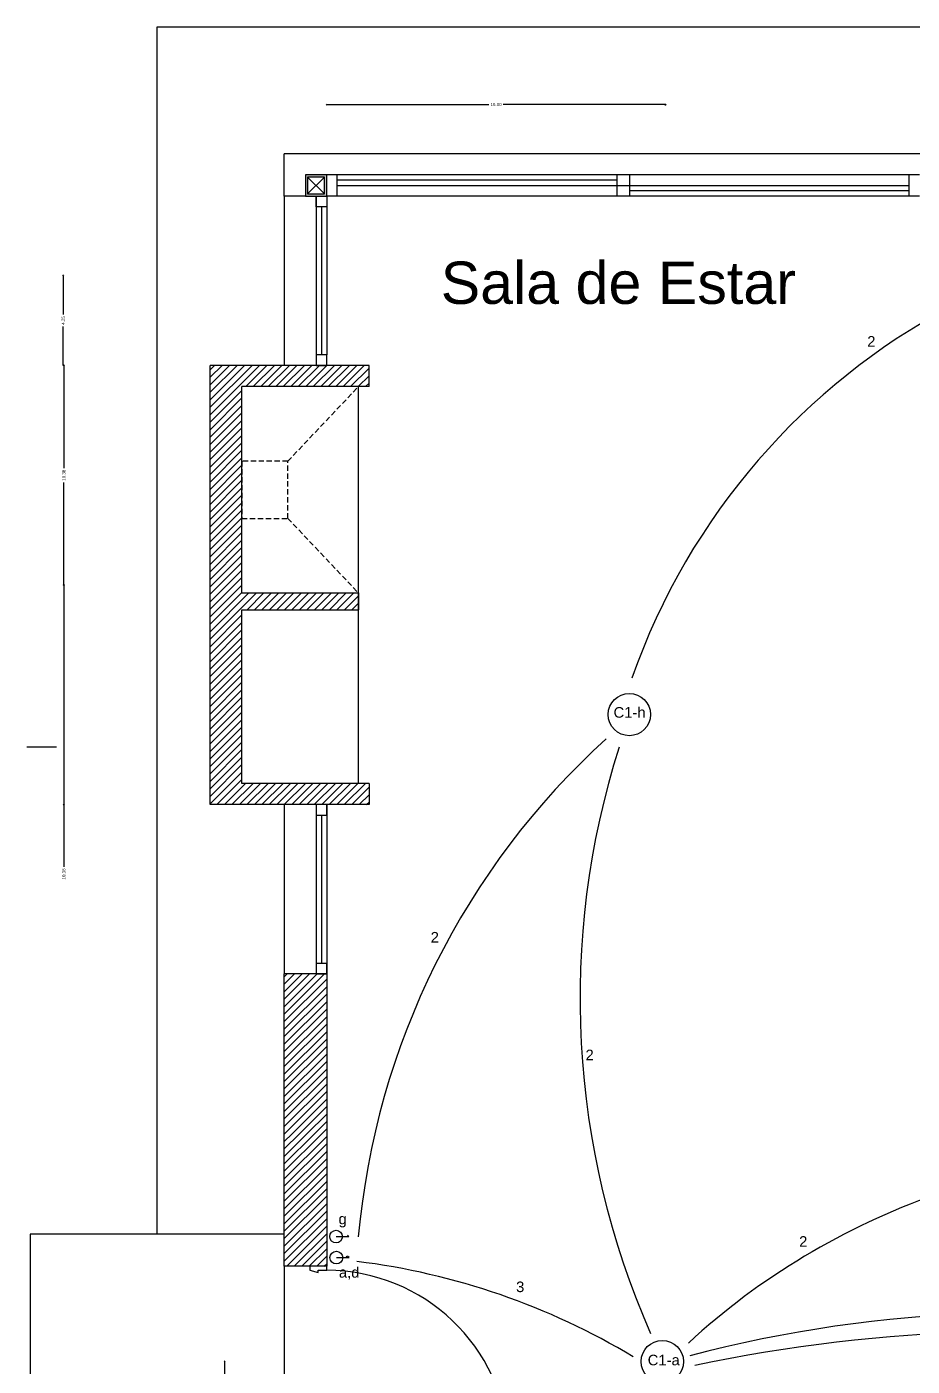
# Model space of a CAD drawing. Header units: millimetres. Extents: x -269 to 325, y -184 to 236.
# Drawn here: x -209.2 to -167.4, y 23.3 to 86.6 of the extents above; entities that cross this region are included whole.
import ezdxf

# ---------------------------------------------------------------- set-up
doc = ezdxf.new("R2010")
doc.units = ezdxf.units.MM
doc.linetypes.add('RAYITAS', pattern=[0.375, 0.25, -0.125])
doc.layers.add('00 - COTAS E', color=142, linetype='Continuous', lineweight=0)
for name, color, linetype in [('00 EQUIPAMIENTO', 250, 'Continuous'), ('01', 1, 'Continuous'), ('02', 2, 'Continuous'), ('a futuro', 2, 'RAYITAS'), ('Cotas', 1, 'Continuous'), ('Equipamiento', 8, 'Continuous'), ('Hatch', 8, 'Continuous'), ('muros', 5, 'Continuous'), ('Vistas', 1, 'Continuous')]:
    doc.layers.add(name, color=color, linetype=linetype)
doc.styles.add('arial', font='arial.ttf', dxfattribs={"height": 0.15})
doc.styles.get("Standard").update_dxf_attribs({"font": 'arial.ttf'})
doc.dimstyles.new('cota50', dxfattribs={"dimtxt": 0.15, "dimasz": 0.05, "dimexe": 0, "dimexo": 0.2125, "dimgap": 0.09, "dimtad": 0, "dimzin": 0, "dimdsep": 46, "dimtxsty": 'arial', "dimblk": 'OBLIQUE', "dimcen": 0.09, "dimse1": 1, "dimse2": 1, "dimclrd": 1, "dimclre": 1, "dimclrt": 1, "dimadec": 0, "dimazin": 0, "dimtfac": 1, "dimtofl": 0, "dimtmove": 0, "dimatfit": 3, "dimldrblk": 'OBLIQUE', "dimfxl": 0, "dimtolj": 1, "dimtzin": 0, "dimarcsym": 0})
pattern_1 = [(45, (-1450.53732, -476.0581), (-0.176776695, 0.176776695), [])]

# ---------------------------------------------------------------- blocks, each defined once
blk = doc.blocks.new('00_plantas$0$OO.P90')
at = {"layer": '00 EQUIPAMIENTO'}
blk.add_lwpolyline([(0.88, 0.98), (0.88, 0.12), (0.84, 0.12), (0.84, 0.98)], close=True, dxfattribs=at)
for points in [[(0, 0.05), (0, 0.04), (0.02, 0.04), (0.03, 0.08), (0.02, 0.08), (0.02, 0.12), (0, 0.12), (0, 0.11)], [(0.9, 0.05), (0.9, 0.04), (0.88, 0.04), (0.87, 0.08), (0.88, 0.08), (0.88, 0.12), (0.9, 0.12), (0.9, 0.11)]]:
    blk.add_lwpolyline(points, dxfattribs=at)
blk.add_arc((0.8817, 0.1193), 0.8617, 92.772, 179.95584, dxfattribs=at)
blk = doc.blocks.new('PERFIL 10')
at = {"layer": 'Hatch'}
h = blk.add_hatch(color=256, dxfattribs=at)
h.dxf.hatch_style = 1
h.paths.add_polyline_path([(288.1204, 173.4378), (288.0204, 173.4378), (288.0204, 173.3378), (288.1204, 173.3378)])
h.paths.add_polyline_path([(288.1104, 173.4278), (288.1104, 173.3478), (288.0304, 173.3478), (288.0304, 173.4278)], flags=16)
at = {"layer": '02'}
for points in [[(288.0204, 173.4378), (288.1204, 173.4378), (288.1204, 173.3378), (288.0204, 173.3378)], [(288.0304, 173.4278), (288.1104, 173.4278), (288.1104, 173.3478), (288.0304, 173.3478)]]:
    blk.add_lwpolyline(points, close=True, dxfattribs=at)
blk = doc.blocks.new('shgfshfdgre')
at = {"layer": '01'}
for p, q in [((81.0388, 46.2248), (81.1188, 46.3048)), ((81.0388, 46.3048), (81.1188, 46.2248))]:
    blk.add_line(p, q, dxfattribs=at)
at = {"layer": 'a futuro', "xscale": -1}
blk.add_blockref('PERFIL 10', (369.1492, -127.123), dxfattribs=at)
blk = doc.blocks.new('_Oblique')
at = {"layer": 'Cotas', "color": 0, "lineweight": -2}
blk.add_line((-0.5, -0.5), (0.5, 0.5), dxfattribs=at)
blk = doc.blocks.new('*D34')
at = {"layer": '00 - COTAS E', "color": 1, "lineweight": -2, "transparency": 16777216}
for p, q in [((-207.436, 70.59), (-207.436, 65.738)), ((-207.436, 60.215), (-207.436, 65.066))]:
    blk.add_line(p, q, dxfattribs=at)
at = {"layer": 'DEFPOINTS', "color": 0, "transparency": 16777216}
for p in [(-200.525, 70.59), (-207.436, 60.215), (-200.525, 60.215)]:
    blk.add_point(p, dxfattribs=at)
at = {"layer": '00 - COTAS E', "color": 1, "lineweight": -2, "transparency": 16777216, "xscale": 0.05, "yscale": 0.05, "zscale": 0.05}
for p, rotation in [((-207.436, 70.59), 90), ((-207.436, 60.215), 270)]:
    blk.add_blockref('_Oblique', p, dxfattribs=dict(at, rotation=rotation))
at = {"layer": '00 - COTAS E', "color": 1, "transparency": 16777216, "insert": (-207.436, 65.402), "char_height": 0.15, "attachment_point": 5, "rotation": 90, "style": 'arial'}
blk.add_mtext('\\A1;10.38', dxfattribs=at)
blk = doc.blocks.new('*D35')
at = {"layer": '00 - COTAS E', "color": 1, "lineweight": -2, "transparency": 16777216}
for p, q in [((-207.436, 60.215), (-207.436, 49.84)), ((-207.436, 49.84), (-207.436, 46.901))]:
    blk.add_line(p, q, dxfattribs=at)
at = {"layer": 'DEFPOINTS', "color": 0, "transparency": 16777216}
for p in [(-200.525, 60.215), (-207.436, 49.84), (-200.525, 49.84)]:
    blk.add_point(p, dxfattribs=at)
at = {"layer": '00 - COTAS E', "color": 1, "lineweight": -2, "transparency": 16777216, "xscale": 0.05, "yscale": 0.05, "zscale": 0.05}
for p, rotation in [((-207.436, 60.215), 90), ((-207.436, 49.84), 270)]:
    blk.add_blockref('_Oblique', p, dxfattribs=dict(at, rotation=rotation))
at = {"layer": '00 - COTAS E', "color": 1, "transparency": 16777216, "insert": (-207.436, 46.565), "char_height": 0.15, "attachment_point": 5, "rotation": 90, "style": 'arial'}
blk.add_mtext('\\A1;10.38', dxfattribs=at)
blk = doc.blocks.new('*D36')
at = {"layer": '00 - COTAS E', "color": 1, "lineweight": -2, "transparency": 16777216}
for p, q in [((-195.025, 82.915), (-187.361, 82.915)), ((-179.025, 82.915), (-186.689, 82.915))]:
    blk.add_line(p, q, dxfattribs=at)
at = {"layer": 'DEFPOINTS', "color": 0, "transparency": 16777216}
for p in [(-195.025, 82.915), (-195.025, 78.34), (-179.025, 19.04)]:
    blk.add_point(p, dxfattribs=at)
at = {"layer": '00 - COTAS E', "color": 1, "lineweight": -2, "transparency": 16777216, "xscale": 0.05, "yscale": 0.05, "zscale": 0.05, "rotation": 180}
blk.add_blockref('_Oblique', (-195.025, 82.915), dxfattribs=at)
at = {"layer": '00 - COTAS E', "color": 1, "lineweight": -2, "transparency": 16777216, "xscale": 0.05, "yscale": 0.05, "zscale": 0.05}
blk.add_blockref('_Oblique', (-179.025, 82.915), dxfattribs=at)
at = {"layer": '00 - COTAS E', "color": 1, "transparency": 16777216, "insert": (-187.025, 82.915), "char_height": 0.15, "attachment_point": 5, "style": 'arial'}
blk.add_mtext('\\A1;16.00', dxfattribs=at)
blk = doc.blocks.new('*D37')
at = {"layer": '00 - COTAS E', "color": 1, "lineweight": -2, "transparency": 16777216}
for p, q in [((-207.467, 74.84), (-207.467, 73.003)), ((-207.467, 70.59), (-207.467, 72.426))]:
    blk.add_line(p, q, dxfattribs=at)
at = {"layer": 'DEFPOINTS', "color": 0, "transparency": 16777216}
for p in [(-195.525, 74.84), (-207.467, 70.59), (-195.525, 70.59)]:
    blk.add_point(p, dxfattribs=at)
at = {"layer": '00 - COTAS E', "color": 1, "lineweight": -2, "transparency": 16777216, "xscale": 0.05, "yscale": 0.05, "zscale": 0.05}
for p, rotation in [((-207.467, 74.84), 90), ((-207.467, 70.59), 270)]:
    blk.add_blockref('_Oblique', p, dxfattribs=dict(at, rotation=rotation))
at = {"layer": '00 - COTAS E', "color": 1, "transparency": 16777216, "insert": (-207.467, 72.715), "char_height": 0.15, "attachment_point": 5, "rotation": 90, "style": 'arial'}
blk.add_mtext('\\A1;4.25', dxfattribs=at)
blk = doc.blocks.new('*D23')
at = {"layer": '00 - COTAS E', "color": 1, "lineweight": -2, "transparency": 16777216}
for p, q in [((-199.843, 23.54), (-199.843, 21.577)), ((-199.843, 19.04), (-199.843, 21.002))]:
    blk.add_line(p, q, dxfattribs=at)
at = {"layer": 'DEFPOINTS', "color": 0, "transparency": 16777216}
for p in [(-152.15, 23.54), (-199.843, 19.04), (-152.153, 19.04)]:
    blk.add_point(p, dxfattribs=at)
at = {"layer": '00 - COTAS E', "color": 1, "lineweight": -2, "transparency": 16777216, "xscale": 0.05, "yscale": 0.05, "zscale": 0.05}
for p, rotation in [((-199.843, 23.54), 90), ((-199.843, 19.04), 270)]:
    blk.add_blockref('_Oblique', p, dxfattribs=dict(at, rotation=rotation))
at = {"layer": '00 - COTAS E', "color": 1, "transparency": 16777216, "insert": (-199.843, 21.29), "char_height": 0.15, "attachment_point": 5, "rotation": 90, "style": 'arial'}
blk.add_mtext('\\A1;4.50', dxfattribs=at)

msp = doc.modelspace()

# ---------------------------------------------------------------- hatches: boundary and pattern name
at = {"layer": 'Hatch'}
h = msp.add_hatch(dxfattribs=at)
h.set_pattern_fill('ANSI31', color=256, scale=2, style=0)
h.set_pattern_definition(pattern_1)
h.paths.add_polyline_path([(-199.025, 69.59), (-193.025, 69.59), (-193.025, 70.59), (-200.525, 70.59), (-200.525, 49.84), (-193.025, 49.84), (-193.025, 50.84), (-199.025, 50.84), (-199.025, 59.04), (-193.525, 59.04), (-193.525, 59.84), (-199.025, 59.84)])
h = msp.add_hatch(dxfattribs=at)
h.set_pattern_fill('ANSI31', color=256, scale=2, style=0)
h.set_pattern_definition(pattern_1)
h.paths.add_polyline_path([(-195.025, 41.84), (-197.025, 41.84), (-197.025, 34.294), (-195.025, 34.294)])
h = msp.add_hatch(dxfattribs=at)
h.set_pattern_fill('ANSI31', color=256, scale=2, style=0)
h.set_pattern_definition(pattern_1)
h.paths.add_polyline_path([(-195.025, 34.294), (-197.025, 34.294), (-197.025, 28.04), (-195.025, 28.04)])

# ---------------------------------------------------------------- linework, layer by layer
at = {"color": 3}
msp.add_line((-209.186, 52.566), (-207.786, 52.566), dxfattribs=at)
at = {"color": 6}
for p, q in [((-194.578, 29.436), (-193.978, 29.436)), ((-193.978, 29.436), (-194.048, 29.506)), ((-194.035, 28.442), (-194.105, 28.513)), ((-193.969, 28.442), (-194.04, 28.513)), ((-194.569, 28.442), (-193.969, 28.442))]:
    msp.add_line(p, q, dxfattribs=at)
for centre in [(-180.732, 54.096), (-179.176, 23.528)]:
    msp.add_circle(centre, 1)
for centre in [(-194.578, 29.436), (-194.569, 28.442)]:
    msp.add_circle(centre, 0.3, dxfattribs=at)
at = {"color": 3}
for centre, radius, start, end in [((-150.515, 45.239), 31.902, 75.99306, 160.64903), ((-143.88, 40.672), 39.182, 162.34115, 203.80247), ((-154.995, -0.602), 33.943, 109.39588, 132.54508), ((-161.996, -51.268), 76.236, 81.47823, 101.83802)]:
    msp.add_arc(centre, radius, start, end, dxfattribs=at)
at = {"color": 6}
for centre, radius, start, end in [((-157.523, 26.186), 36.153, 132.25623, 174.86584), ((-197.677, -4.712), 33.221, 58.9579, 82.94299), ((-161.955, -37.017), 62.869, 79.20729, 104.66855)]:
    msp.add_arc(centre, radius, start, end, dxfattribs=at)
at = {"layer": '01'}
for p, q in [((-203.025, 86.59), (-159.025, 86.59)), ((-203.025, 29.54), (-203.025, 86.59)), ((-167.025, 79.59), (-195.025, 79.59)), ((-194.525, 78.59), (-194.525, 79.59)), ((-181.325, 79.34), (-194.525, 79.34)), ((-181.325, 79.59), (-181.325, 78.59)), ((-180.725, 79.59), (-180.725, 78.59)), ((-167.525, 78.59), (-167.525, 79.59)), ((-197.025, 78.59), (-197.025, 70.59)), ((-196.025, 78.59), (-197.025, 78.59)), ((-195.525, 78.59), (-195.525, 71.09)), ((-195.025, 78.59), (-195.025, 71.09)), ((-167.025, 78.59), (-195.025, 78.59)), ((-194.525, 79.09), (-167.525, 79.09)), ((-167.525, 78.84), (-180.725, 78.84)), ((-195.275, 78.09), (-195.275, 71.09)), ((-193.525, 50.84), (-193.525, 69.59)), ((-197.025, 49.84), (-197.025, 41.84)), ((-195.525, 49.84), (-195.525, 41.84)), ((-195.025, 49.84), (-195.025, 41.84)), ((-195.275, 49.34), (-195.275, 42.34)), ((-197.025, 28.04), (-197.025, 19.04))]:
    msp.add_line(p, q, dxfattribs=at)
for points in [[(-195.525, 78.59), (-195.025, 78.59), (-195.025, 78.09), (-195.525, 78.09)], [(-195.525, 70.59), (-195.025, 70.59), (-195.025, 71.09), (-195.525, 71.09)], [(-195.525, 49.34), (-195.025, 49.34), (-195.025, 49.84), (-195.525, 49.84)], [(-195.525, 41.84), (-195.025, 41.84), (-195.025, 42.34), (-195.525, 42.34)]]:
    msp.add_lwpolyline(points, close=True, dxfattribs=at)
at = {"layer": 'a futuro'}
for p, q in [((-196.86, 66.065), (-193.525, 69.59)), ((-196.86, 63.365), (-193.525, 59.84))]:
    msp.add_line(p, q, dxfattribs=at)
msp.add_lwpolyline([(-196.86, 66.065), (-199.025, 66.065), (-199.025, 63.365), (-196.86, 63.365)], close=True, dxfattribs=at)
at = {"layer": 'Equipamiento'}
for p in [(-165.025, 80.59), (-197.025, 78.59)]:
    msp.add_line(p, (-197.025, 80.59), dxfattribs=at)
at = {"layer": 'muros'}
for p, q in [((-200.525, 49.84), (-200.525, 70.59)), ((-193.025, 70.59), (-200.525, 70.59)), ((-193.025, 69.59), (-193.025, 70.59)), ((-199.025, 59.84), (-199.025, 69.59)), ((-193.025, 69.59), (-199.025, 69.59)), ((-199.025, 59.84), (-193.525, 59.84)), ((-193.525, 59.84), (-193.525, 59.04)), ((-199.025, 50.84), (-199.025, 59.04)), ((-199.025, 59.04), (-193.525, 59.04)), ((-193.025, 50.84), (-199.025, 50.84)), ((-193.025, 50.84), (-193.025, 49.84)), ((-193.025, 49.84), (-200.525, 49.84)), ((-197.025, 28.04), (-197.025, 41.84)), ((-195.025, 41.84), (-197.025, 41.84)), ((-195.025, 41.84), (-195.025, 28.04)), ((-195.025, 28.04), (-197.025, 28.04))]:
    msp.add_line(p, q, dxfattribs=at)
at = {"layer": 'Vistas'}
for p, q in [((-197.025, 29.54), (-209.025, 29.54)), ((-209.025, 29.54), (-209.025, 17.54))]:
    msp.add_line(p, q, dxfattribs=at)

# ---------------------------------------------------------------- block references
at = {"layer": 'Equipamiento', "xscale": 10, "yscale": 10, "zscale": 10, "rotation": 270}
msp.add_blockref('00_plantas$0$OO.P90', (-196.225, 28.04), dxfattribs=at)
at = {"layer": 'Hatch', "xscale": 10, "yscale": 10, "zscale": 10}
msp.add_blockref('shgfshfdgre', (-1006.313, -383.558), dxfattribs=at)

# ---------------------------------------------------------------- texts
at = {"color": 3, "char_height": 0.5, "attachment_point": 1}
for s, width, insert in [('\\pxqc;2', 1.59701, (-170.104, 71.975)), ('C1-h', 0.22809, (-181.479, 54.448)), ('\\pxqc;{\\C6;2}', 1.59701, (-190.717, 43.824)), ('\\pxqc;2', 1.59701, (-183.405, 38.264)), ('\\pxqc;{\\C6;g}', 1.59701, (-195.069, 30.517)), ('\\pxqc;2', 1.59701, (-173.319, 29.452)), ('\\pxqc;{\\C6;a,d}', 1.59701, (-194.761, 27.993)), ('\\pxqc;{\\C6;3}', 1.59701, (-186.685, 27.309)), ('C1-a', 0.22809, (-179.866, 23.85))]:
    msp.add_mtext_dynamic_manual_height_columns(s, width=width, gutter_width=12.5, heights=[0], dxfattribs=dict(at, insert=insert))
at = {"layer": '01', "insert": (-189.639, 75.498), "char_height": 2, "width": 21.82724, "attachment_point": 1, "style": 'arial'}
msp.add_mtext('Sala de Estar', dxfattribs=at)

# ---------------------------------------------------------------- dimensions: what is measured, and where the dimension line sits
at = {"layer": '00 - COTAS E'}
dim = msp.add_linear_dim(base=(-195.025, 82.915), p1=(-179.025, 19.04), p2=(-195.025, 78.34), dimstyle='cota50', dxfattribs=at)
dim.commit()
dim.dimension.update_dxf_attribs({"geometry": '*D36', "text_midpoint": (-187.025, 82.915), "dimtype": 160})
for base, p1, p2, picture, middle in [((-207.467, 70.59), (-195.525, 74.84), (-195.525, 70.59), '*D37', (-207.467, 72.715)), ((-207.43637636, 49.839748428), (-200.525254937, 60.214748428), (-200.525254937, 49.839748428), '*D35', (-207.43637636, 46.565260024)), ((-199.843, 19.04), (-152.15, 23.54), (-152.153, 19.04), '*D23', (-199.843, 21.29))]:
    dim = msp.add_linear_dim(base=base, p1=p1, p2=p2, angle=90, dimstyle='cota50', dxfattribs=at)
    dim.commit()
    dim.dimension.update_dxf_attribs({"geometry": picture, "text_midpoint": middle, "dimtype": 160})
dim = msp.add_linear_dim(base=(-207.43637636, 60.214748428), p1=(-200.525254937, 70.589748428), p2=(-200.525254937, 60.214748428), angle=90, dimstyle='cota50', dxfattribs=at)
dim.commit()
dim.dimension.update_dxf_attribs({"geometry": '*D34', "text_midpoint": (-207.43637636, 65.402248428)})

doc.saveas('drawing.dxf')
